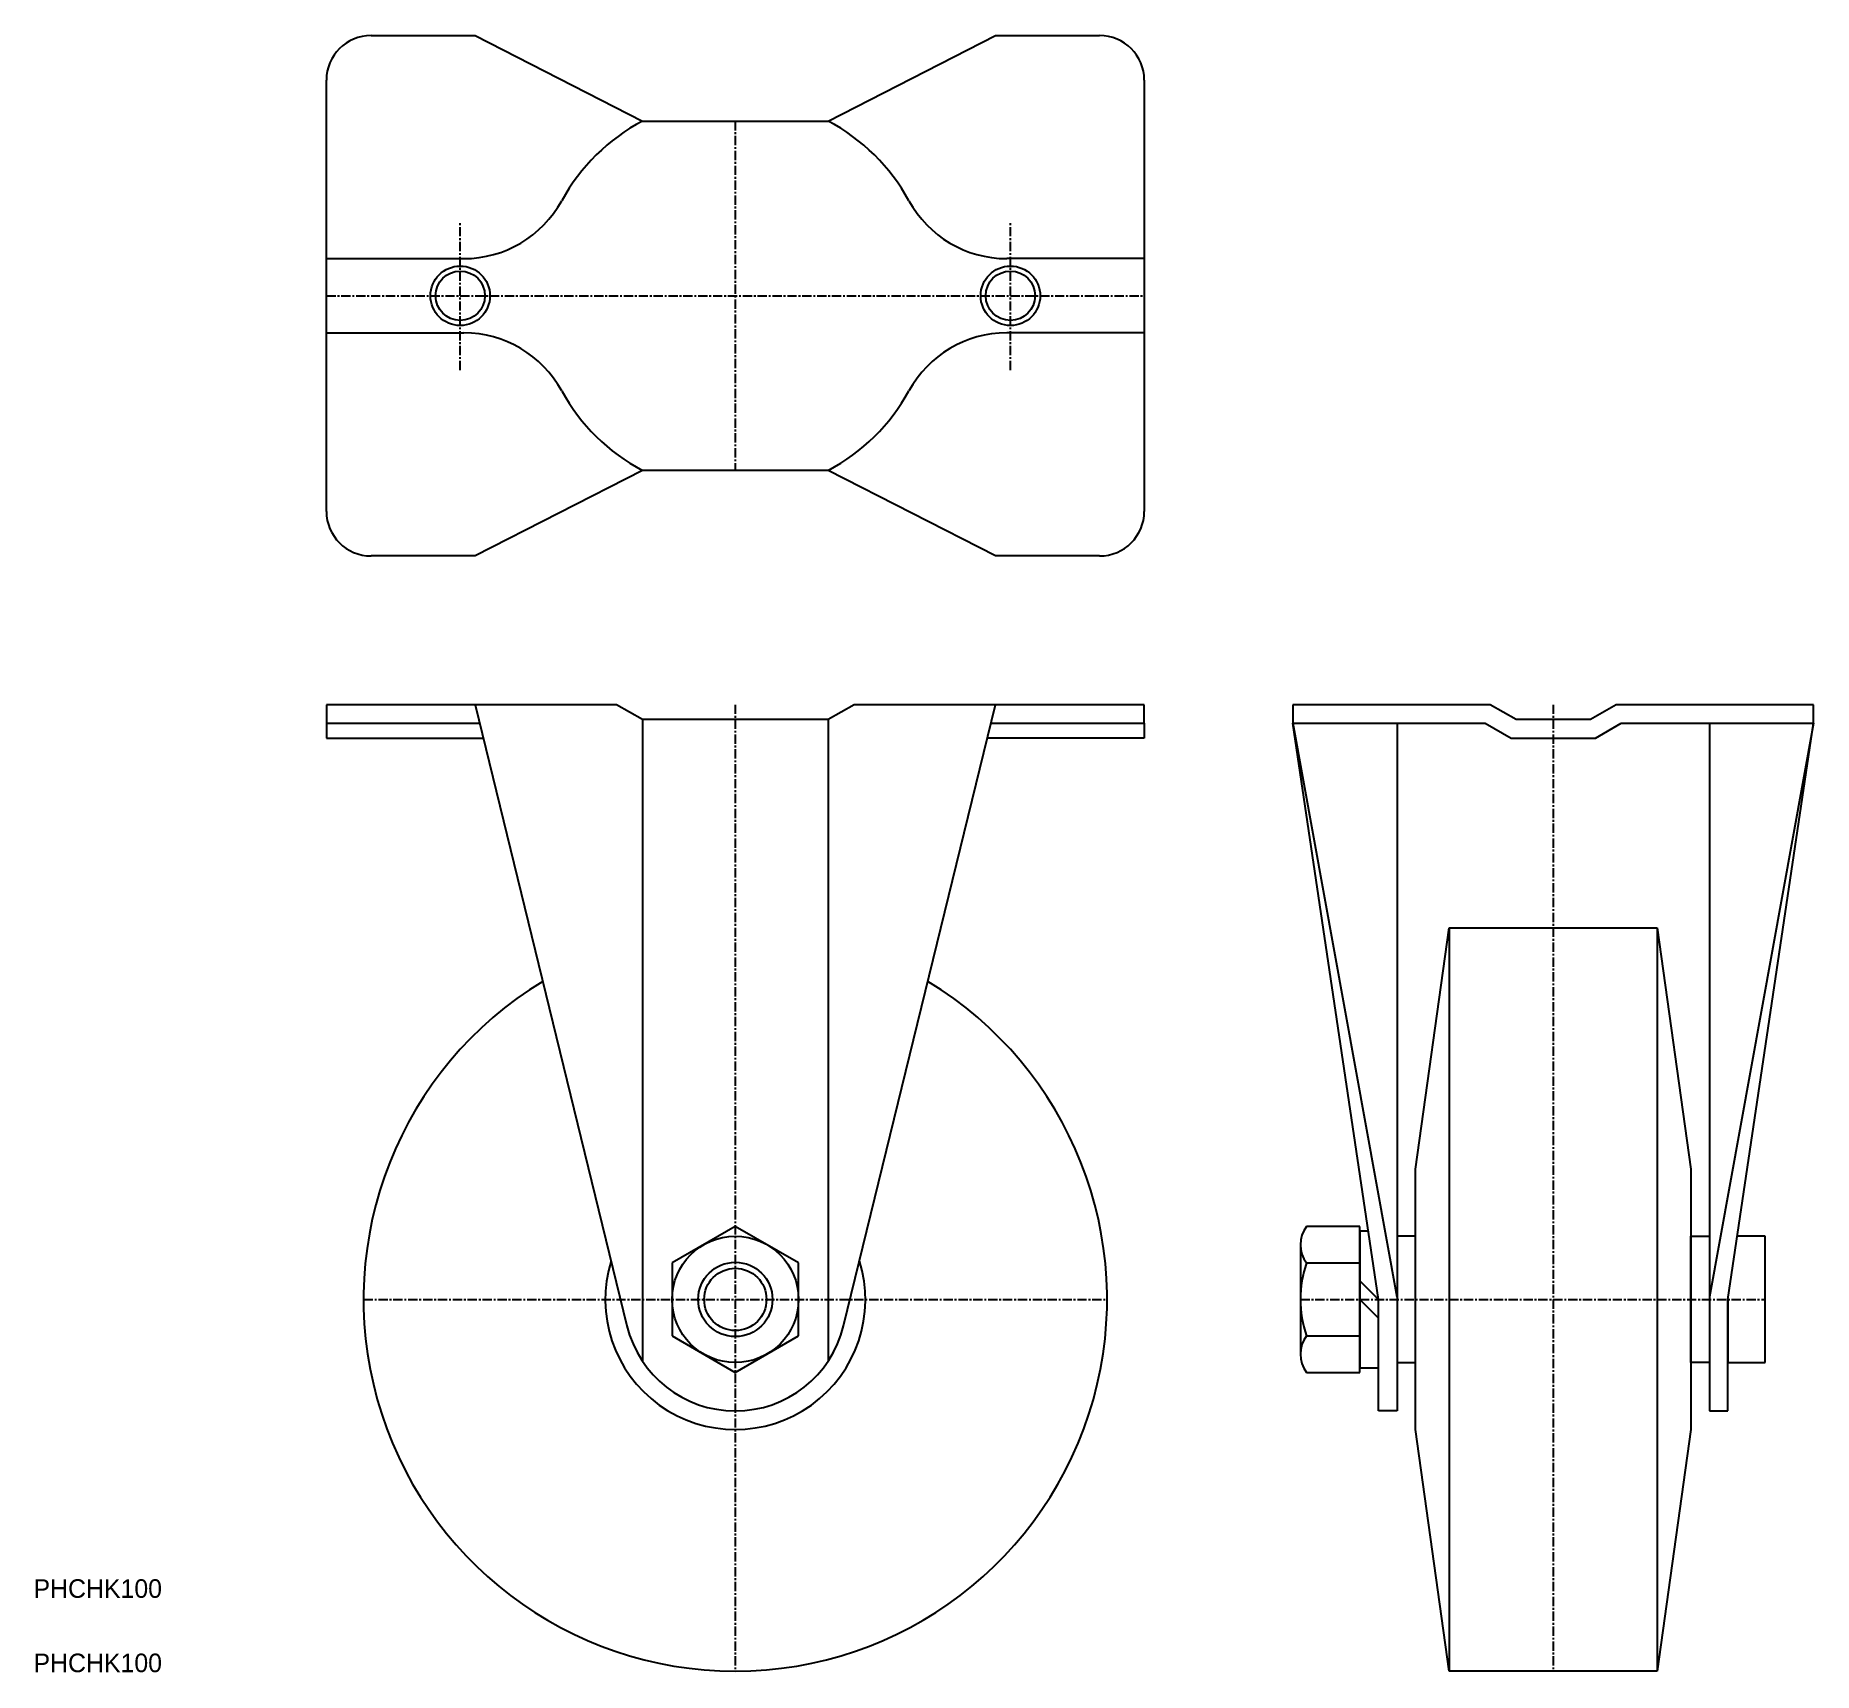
# Model space of a CAD drawing. Extents: x 130 to 369, y 40 to 260.
import ezdxf

# ---------------------------------------------------------------- set-up
doc = ezdxf.new("R2010")
doc.units = 0
doc.linetypes.add('CENTER', pattern=[2, 1.25, -0.25, 0.25, -0.25])
doc.linetypes.add('CENTER2', pattern=[28.575, 19.05, -3.175, 3.175, -3.175])
doc.layers.get('0').update_dxf_attribs({"linetype": 'CONTINUOUS'})
doc.layers.add('CENTER', color=1, linetype='CENTER2')

msp = doc.modelspace()

# ---------------------------------------------------------------- linework, layer by layer
at = {"color": 7, "linetype": 'CONTINUOUS'}
for p, q in [((175.39, 260.14), (189.39, 260.14)), ((189.39, 260.14), (211.89, 248.64)), ((236.89, 248.64), (259.39, 260.14)), ((259.39, 260.14), (273.39, 260.14)), ((169.39, 196.14), (169.39, 254.14)), ((279.39, 254.14), (279.39, 196.14)), ((211.89, 248.64), (236.89, 248.64)), ((169.39, 230.14), (187.89, 230.14)), ((279.39, 230.14), (260.89, 230.14)), ((169.39, 220.14), (187.89, 220.14)), ((279.39, 220.14), (260.89, 220.14)), ((211.89, 201.64), (189.39, 190.14)), ((236.89, 201.64), (211.89, 201.64)), ((259.39, 190.14), (236.89, 201.64)), ((189.39, 190.14), (175.39, 190.14)), ((273.39, 190.14), (259.39, 190.14)), ((208.43, 170.14), (169.39, 170.14)), ((169.39, 170.14), (169.39, 167.64)), ((189.39, 170.14), (209.82, 86.58)), ((211.89, 168.14), (208.43, 170.14)), ((240.36, 170.14), (236.89, 168.14)), ((238.96, 86.58), (259.39, 170.14)), ((279.39, 170.14), (240.36, 170.14)), ((279.39, 167.64), (279.39, 170.14)), ((299.39, 170.14), (299.39, 167.64)), ((325.93, 170.14), (299.39, 170.14)), ((329.39, 168.14), (325.93, 170.14)), ((342.86, 170.14), (339.39, 168.14)), ((369.39, 170.14), (342.86, 170.14)), ((369.39, 167.64), (369.39, 170.14)), ((169.39, 167.64), (190, 167.64)), ((169.39, 167.64), (169.39, 165.64)), ((211.89, 168.14), (211.89, 81.85)), ((236.89, 168.14), (211.89, 168.14)), ((236.89, 168.14), (236.89, 81.85)), ((258.78, 167.64), (279.39, 167.64)), ((279.39, 167.64), (279.39, 165.64)), ((310.89, 90.14), (299.39, 167.64)), ((299.39, 167.64), (313.36, 90.51)), ((299.39, 167.64), (325.26, 167.64)), ((313.39, 167.64), (313.39, 75.14)), ((325.26, 167.64), (328.72, 165.64)), ((339.39, 168.14), (329.39, 168.14)), ((340.06, 165.64), (343.53, 167.64)), ((343.53, 167.64), (369.39, 167.64)), ((355.39, 167.64), (355.39, 75.14)), ((369.39, 167.64), (355.42, 90.51)), ((357.89, 90.14), (369.39, 167.64)), ((169.39, 165.64), (190.49, 165.64)), ((279.39, 165.64), (258.29, 165.64)), ((328.72, 165.64), (340.06, 165.64)), ((315.89, 107.64), (320.39, 140.14)), ((320.39, 140.14), (320.39, 40.14)), ((320.39, 140.14), (348.39, 140.14)), ((348.39, 140.14), (348.39, 40.14)), ((348.39, 140.14), (352.89, 107.64)), ((315.89, 72.64), (315.89, 107.64)), ((352.89, 107.64), (352.89, 72.64)), ((224.39, 99.96), (215.89, 95.05)), ((232.89, 95.05), (224.39, 99.96)), ((308.39, 99.96), (301.22, 99.96)), ((308.39, 80.33), (308.39, 99.96)), ((309.53, 99.34), (308.39, 99.34)), ((308.39, 99.34), (308.39, 80.94)), ((315.89, 98.64), (313.39, 98.64)), ((313.39, 98.64), (313.39, 81.64)), ((315.89, 81.64), (315.89, 98.64)), ((352.89, 81.64), (352.89, 98.64)), ((352.89, 98.64), (355.39, 98.64)), ((355.39, 98.64), (355.39, 81.64)), ((362.89, 98.64), (359.15, 98.64)), ((362.89, 81.64), (362.89, 98.64)), ((300.39, 97.5), (300.39, 82.78)), ((215.89, 95.05), (215.89, 85.24)), ((232.89, 85.24), (232.89, 95.05)), ((301.22, 95.05), (308.39, 95.05)), ((310.89, 90.14), (308.39, 92.64)), ((310.89, 87.64), (308.39, 90.14)), ((310.89, 75.14), (310.89, 90.14)), ((310.89, 80.94), (310.89, 90.14)), ((357.89, 75.14), (357.89, 90.14)), ((357.89, 90.14), (357.89, 81.64)), ((215.89, 85.24), (224.39, 80.33)), ((224.39, 80.33), (232.89, 85.24)), ((301.22, 85.24), (308.39, 85.24)), ((313.39, 81.64), (315.89, 81.64)), ((355.39, 81.64), (352.89, 81.64)), ((357.89, 81.64), (362.89, 81.64)), ((301.22, 80.33), (308.39, 80.33)), ((308.39, 80.94), (310.89, 80.94)), ((313.39, 75.14), (310.89, 75.14)), ((355.39, 75.14), (357.89, 75.14)), ((320.39, 40.14), (315.89, 72.64)), ((352.89, 72.64), (348.39, 40.14)), ((348.39, 40.14), (320.39, 40.14))]:
    msp.add_line(p, q, dxfattribs=at)
at = {"color": 3, "linetype": 'CONTINUOUS'}
for centre, radius in [((187.39, 225.14), 4), ((261.39, 225.14), 4), ((224.39, 90.14), 5)]:
    msp.add_circle(centre, radius, dxfattribs=at)
at = {"color": 7, "linetype": 'CONTINUOUS'}
for centre, radius in [((187.39, 225.14), 3.32), ((261.39, 225.14), 3.32), ((224.39, 90.14), 8.5), ((224.39, 90.14), 4.19)]:
    msp.add_circle(centre, radius, dxfattribs=at)
for centre, radius, start, end in [((175.39, 254.14), 6, 90, 180), ((273.39, 254.14), 6, 360, 90), ((224.39, 225.14), 26.62, 118.0092, 151.2776), ((224.39, 225.14), 26.62, 28.7224, 61.9908), ((187.89, 245.14), 15, 270, 331.2776), ((260.89, 245.14), 15, 208.7224, 270), ((187.89, 205.14), 15, 28.7224, 90), ((260.89, 205.14), 15, 90, 151.2776), ((224.39, 225.14), 26.62, 208.7224, 241.9908), ((224.39, 225.14), 26.62, 298.0092, 331.2776), ((175.39, 196.14), 6, 180, 270), ((273.39, 196.14), 6, 270, 0), ((224.39, 90.14), 50, 121.1957, 58.8043), ((304.45, 97.5), 4.06, 142.8119, 217.1881), ((224.39, 90.14), 17.5, 162.7354, 17.2646), ((315.39, 90.14), 15, 160.9032, 199.0968), ((224.39, 90.14), 15, 193.7381, 346.2619), ((304.45, 82.78), 4.06, 142.8119, 217.1881)]:
    msp.add_arc(centre, radius, start, end, dxfattribs=at)
at = {"layer": 'CENTER', "color": 1, "linetype": 'CENTER'}
for p, q in [((224.39, 248.64), (224.39, 201.64)), ((187.39, 215.14), (187.39, 235.14)), ((261.39, 215.14), (261.39, 235.14)), ((169.39, 225.14), (279.39, 225.14)), ((224.39, 170.14), (224.39, 40.14)), ((334.39, 170.14), (334.39, 40.14)), ((174.39, 90.14), (274.39, 90.14)), ((300.39, 90.14), (362.89, 90.14))]:
    msp.add_line(p, q, dxfattribs=at)

# ---------------------------------------------------------------- texts
at = {"color": 7, "linetype": 'CONTINUOUS'}
for p in [(130, 50), (130, 40)]:
    msp.add_text('PHCHK100', height=2.5, dxfattribs=at).set_placement(p)

doc.saveas('drawing.dxf')
